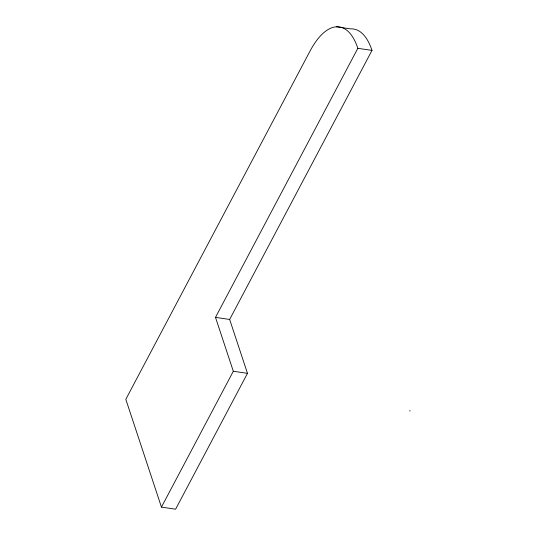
<?xml version="1.0" encoding="UTF-8"?>
<svg xmlns="http://www.w3.org/2000/svg" width="536" height="536" viewBox="0 0 536 536"><rect width="100%" height="100%" fill="white"/><g stroke="black" fill="none" stroke-linecap="round" stroke-linejoin="round"><path stroke-width="0.8" d="M161.45 507.11L233.321 371.26L215.499 317.366L357.84 48.307L371.997 50.397L229.656 319.456L247.478 373.351L175.607 509.2L161.45 507.11L125.806 399.32L310.022 51.101A78.913 33.286 -81.6 0 1 357.84 48.307M336.454 26.8L350.611 28.89A78.913 33.286 -81.6 0 1 371.997 50.397M215.499 317.366L229.656 319.456M233.321 371.26L247.478 373.351M409.517 410.817L410.194 410.918"/></g></svg>
